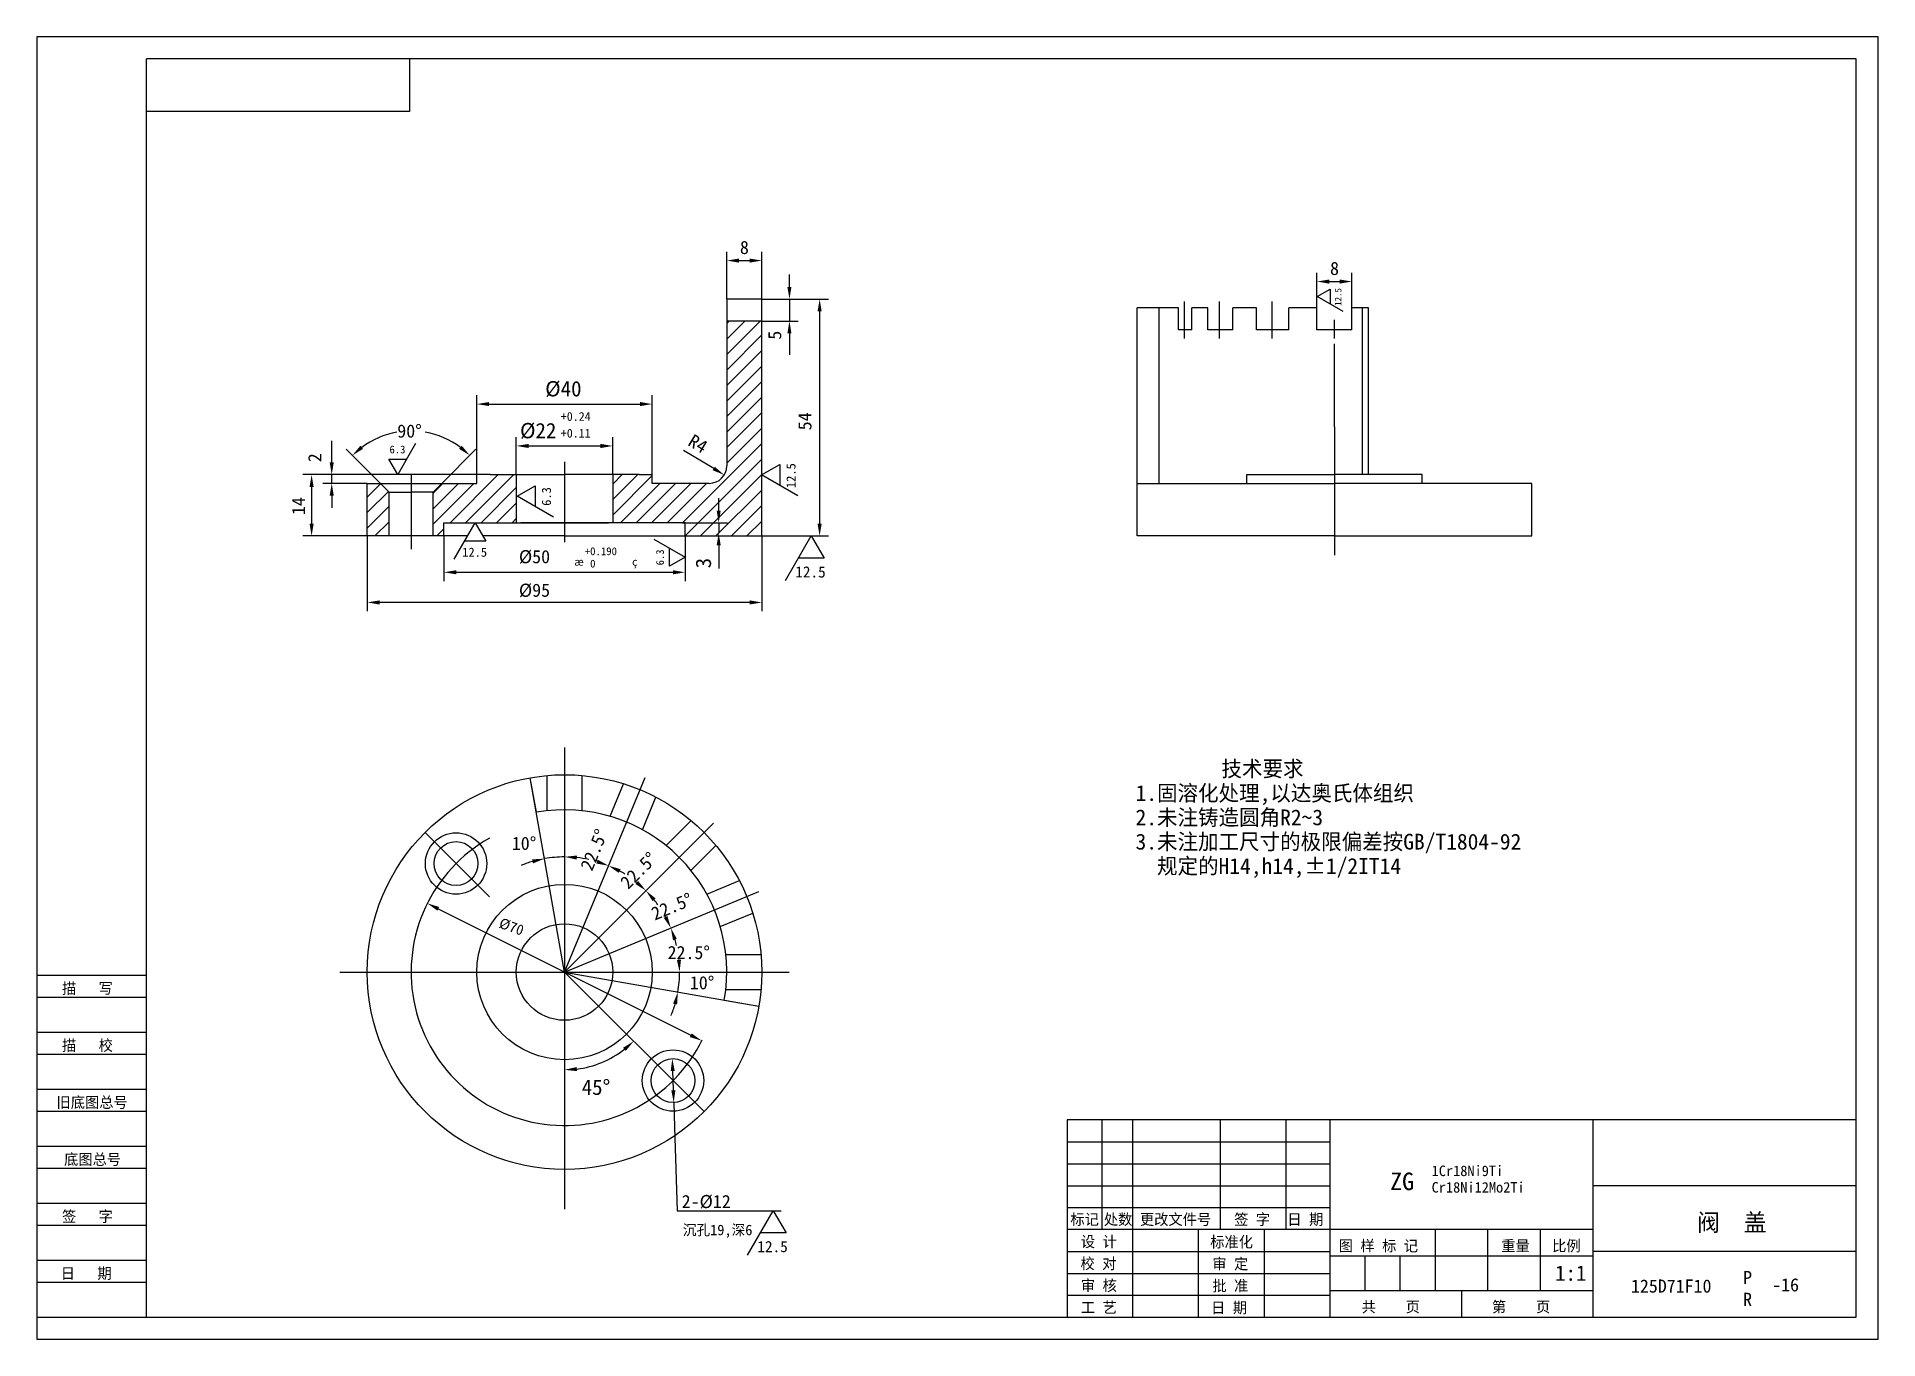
# Model space of a CAD drawing. Header units: metres. Extents: x 0 to 420, y 0 to 297.
import ezdxf

# ---------------------------------------------------------------- set-up
doc = ezdxf.new("R2010")
doc.units = ezdxf.units.M
for name, color, linetype in [('C', 6, 'Continuous'), ('D', 1, 'Continuous'), ('FL', 5, 'Continuous'), ('T', 7, 'Continuous'), ('TL', 4, 'Continuous')]:
    doc.layers.add(name, color=color, linetype=linetype)

# ---------------------------------------------------------------- blocks, each defined once
blk = doc.blocks.new('TUKUN3')
at = {"layer": 'FL'}
for p, q in [((0, 297), (0, 0)), ((420, 297), (0, 297)), ((420, 0), (420, 297)), ((0, 78), (25, 78)), ((0, 70), (25, 70)), ((0, 65), (25, 65)), ((0, 57), (25, 57)), ((0, 52), (25, 52)), ((243, 25), (243, 50)), ((250, 5), (250, 50)), ((270, 25), (270, 50)), ((285, 25), (285, 50)), ((0, 44), (25, 44)), ((235, 45), (295, 45)), ((0, 39), (25, 39)), ((235, 40), (295, 40)), ((235, 35), (295, 35)), ((0, 31), (25, 31)), ((235, 30), (295, 30)), ((0, 26), (25, 26)), ((280, 5), (280, 25)), ((0, 18), (25, 18)), ((235, 20), (295, 20)), ((0, 13), (25, 13)), ((235, 15), (295, 15)), ((235, 10), (295, 10)), ((0, 0), (420, 0))]:
    blk.add_line(p, q, dxfattribs=at)
at = {"layer": 'TL'}
for p, q in [((25, 5), (25, 292)), ((415, 292), (25, 292)), ((85, 292), (85, 280)), ((415, 5), (415, 292)), ((85, 280), (25, 280)), ((0, 83), (25, 83)), ((235, 50), (235, 5)), ((415, 50), (235, 50)), ((295, 5), (295, 50)), ((355, 5), (355, 50)), ((415, 35), (355, 35)), ((355, 25), (235, 25)), ((265, 5), (265, 25)), ((319, 11), (319, 25)), ((331, 11), (331, 25)), ((343, 11), (343, 25)), ((295, 19), (355, 19)), ((303, 11), (303, 19)), ((311, 11), (311, 19)), ((415, 20), (355, 20)), ((355, 11), (295, 11)), ((325, 5), (325, 11)), ((0, 5), (415, 5))]:
    blk.add_line(p, q, dxfattribs=at)
at = {"layer": 'T'}
for s, p in [('描   写', (5.74, 78.76)), ('描   校', (5.74, 65.76)), ('旧底图总号', (4.49, 52.76)), ('底图总号', (6.22, 39.76)), ('签   字', (5.74, 26.76)), ('标记', (235.75, 26.07)), ('处数', (243.38, 26.07)), ('更改文件号', (251.61, 26.07)), ('签 字', (273.1, 26.07)), ('日 期', (285.23, 26.07)), ('设 计', (238.14, 20.99)), ('标准化', (267.65, 20.93)), ('图 样 标 记', (296.95, 20.04)), ('重量', (334.03, 20.04)), ('比例', (345.64, 20.04)), ('校 对', (238.05, 15.99)), ('审 定', (268.13, 15.93)), ('日   期', (5.45, 13.76)), ('审 核', (238.14, 10.99)), ('批 准', (268.13, 10.93)), ('工 艺', (238.14, 5.99)), ('日 期', (267.84, 5.93)), ('共    页', (302.18, 6.13)), ('第    页', (331.9, 6.13))]:
    blk.add_text(s, height=2.5, dxfattribs=at).set_placement(p)

msp = doc.modelspace()

# ---------------------------------------------------------------- linework, layer by layer
for p, q in [((157.37, 228.08), (161.46, 232.17)), ((157.37, 224.54), (164.99, 232.17)), ((157.37, 231.61), (157.92, 232.17)), ((157.37, 221.01), (165.37, 229.01)), ((157.37, 217.47), (165.37, 225.47)), ((157.37, 213.93), (165.37, 221.93)), ((157.37, 210.4), (165.37, 218.4)), ((157.37, 206.86), (165.37, 214.86)), ((157.37, 203.33), (165.37, 211.33)), ((157.37, 199.79), (165.37, 207.79)), ((147.28, 186.17), (165.37, 204.26)), ((147.87, 183.22), (165.37, 200.72)), ((75.37, 192.04), (78.43, 195.1)), ((75.37, 188.5), (80.2, 193.34)), ((90.37, 185.83), (99.71, 195.17)), ((90.37, 189.36), (96.17, 195.17)), ((90.37, 192.9), (92.64, 195.17)), ((94.25, 186.17), (105.25, 197.17)), ((97.78, 186.17), (108.78, 197.17)), ((101.32, 186.17), (109.37, 194.22)), ((131.37, 191.47), (137.06, 197.17)), ((131.37, 195.01), (133.53, 197.17)), ((131.37, 187.93), (140.37, 196.93)), ((133.14, 186.17), (142.14, 195.17)), ((136.67, 186.17), (145.67, 195.17)), ((140.21, 186.17), (149.21, 195.17)), ((143.74, 186.17), (152.74, 195.17)), ((151.35, 183.17), (165.37, 197.19)), ((154.88, 183.17), (165.37, 193.65)), ((75.37, 184.97), (80.37, 189.97)), ((104.85, 186.17), (109.37, 190.68)), ((158.42, 183.17), (165.37, 190.11)), ((77.1, 183.17), (80.37, 186.43)), ((108.39, 186.17), (109.37, 187.15)), ((161.96, 183.17), (165.37, 186.58)), ((91.25, 183.17), (92.87, 184.79))]:
    msp.add_line(p, q)
at = {"layer": 'C'}
for p, q in [((261.78, 228.24), (261.78, 236.64)), ((269.78, 228.24), (269.78, 236.64)), ((281.78, 228.24), (281.78, 236.64)), ((295.98, 228.24), (295.98, 232.48)), ((295.98, 208.03), (295.98, 226.97)), ((295.98, 208.03), (295.98, 178.78)), ((120.37, 200.11), (120.37, 181.77)), ((85.37, 197.17), (85.37, 180.17)), ((120.37, 134.91), (120.37, 29.61)), ((120.37, 83.72), (112.55, 128.04)), ((120.37, 83.72), (138.73, 128.07)), ((120.37, 83.72), (154.31, 117.67)), ((103.24, 100.85), (88.55, 115.54)), ((120.37, 83.72), (164.71, 102.09)), ((69.15, 83.72), (171.59, 83.72)), ((120.37, 83.72), (152.19, 51.9)), ((120.37, 83.72), (164.68, 75.91))]:
    msp.add_line(p, q, dxfattribs=at)
msp.add_arc((120.37, 83.72), 35, 119.24, 333.84, dxfattribs=at)
at = {"layer": 'D'}
for p, q in [((157.37, 237.17), (157.37, 247.97)), ((165.37, 237.17), (165.37, 247.97)), ((160.17, 245.97), (162.57, 245.97)), ((171.67, 239.97), (171.67, 242.77)), ((291.98, 235.17), (291.98, 243.19)), ((292.05, 237.78), (295.01, 239.49)), ((294.78, 241.19), (297.18, 241.19)), ((295.01, 239.49), (295.01, 236.07)), ((299.98, 235.17), (299.98, 243.19)), ((165.37, 237.17), (173.67, 237.17)), ((171.67, 237.17), (171.67, 232.17)), ((173.67, 237.17), (180.55, 237.17)), ((297.97, 234.37), (292.05, 237.78)), ((165.37, 232.17), (173.67, 232.17)), ((178.55, 234.37), (178.55, 185.97)), ((171.67, 229.37), (171.67, 226.57)), ((171.67, 226.57), (171.67, 224.48)), ((100.37, 197.17), (100.37, 215.25)), ((140.37, 197.17), (140.37, 215.25)), ((103.17, 213.25), (137.57, 213.25)), ((67.26, 202.77), (67.26, 204.86)), ((67.26, 199.97), (67.26, 202.77)), ((78.37, 195.17), (70.56, 202.97)), ((86.4, 204.27), (82.31, 197.17)), ((92.37, 195.17), (100.17, 202.97)), ((109.37, 197.17), (109.37, 205.7)), ((112.17, 203.7), (128.57, 203.7)), ((131.37, 197.17), (131.37, 205.7)), ((152, 200), (147.51, 202.7)), ((82.31, 197.17), (80.26, 200.72)), ((80.26, 200.72), (84.36, 200.72)), ((154.39, 198.55), (152, 200)), ((165.33, 197.08), (169.47, 199.47)), ((169.47, 199.47), (169.47, 194.69)), ((65.26, 197.17), (60.68, 197.17)), ((62.68, 194.37), (62.68, 185.97)), ((100.37, 197.17), (65.26, 197.17)), ((75.37, 195.17), (65.26, 195.17)), ((67.26, 195.17), (67.26, 197.17)), ((109.54, 192.23), (113.69, 194.62)), ((113.69, 194.62), (113.69, 189.84)), ((173.61, 192.3), (165.33, 197.08)), ((67.26, 192.37), (67.26, 189.57)), ((117.83, 187.45), (109.54, 192.23)), ((155.53, 188.97), (155.53, 191.77)), ((95.23, 177.88), (100.01, 186.16)), ((100.01, 186.16), (102.4, 182.02)), ((147.28, 186.17), (157.53, 186.17)), ((155.53, 186.17), (155.53, 183.81)), ((75.37, 183.17), (60.68, 183.17)), ((75.37, 183.17), (75.37, 166.01)), ((92.87, 183.17), (92.87, 172.89)), ((102.4, 182.02), (97.62, 182.02)), ((140.77, 182.44), (147.87, 178.34)), ((147.87, 183.17), (147.87, 172.89)), ((155.53, 181.01), (155.53, 178.21)), ((165.37, 183.17), (180.55, 183.17)), ((165.37, 183.17), (165.37, 166.01)), ((170.78, 173.03), (176.64, 183.17)), ((176.64, 183.17), (179.57, 178.1)), ((144.32, 176.29), (144.32, 180.39)), ((147.87, 178.34), (144.32, 176.29)), ((155.53, 178.21), (155.53, 175.79)), ((179.57, 178.1), (173.71, 178.1)), ((95.67, 174.89), (145.07, 174.89)), ((162.57, 168.01), (78.17, 168.01)), ((91.57, 98.14), (149.16, 69.31)), ((145.19, 56.78), (145.04, 61.17)), ((145.28, 53.98), (145.46, 48.38)), ((145.46, 48.38), (146.08, 29.3)), ((146.08, 29.3), (161.08, 29.3)), ((161.08, 29.3), (169.77, 29.3)), ((162.13, 19.16), (167.99, 29.3)), ((167.99, 29.3), (170.92, 24.23)), ((170.92, 24.23), (165.06, 24.23))]:
    msp.add_line(p, q, dxfattribs=at)
for centre, radius, start, end in [((85.37, 188.17), 18.93, 99.83, 126.52), ((85.37, 188.17), 18.93, 53.48, 80.17), ((120.37, 83.72), 26.26, 90, 100), ((120.37, 83.72), 26.26, 77.78, 83.89), ((120.37, 83.72), 26.26, 106.11, 112.22), ((120.37, 83.72), 26.25, 73.62, 73.77), ((120.37, 83.72), 26.25, 58.32, 61.38), ((120.37, 83.72), 26.25, 51.12, 51.27), ((120.37, 83.72), 26.25, 35.82, 38.88), ((120.37, 83.72), 26.25, 28.62, 28.77), ((120.37, 83.72), 26.25, 13.32, 16.38), ((120.37, 83.72), 26.25, 6.12, 6.27), ((120.37, 83.72), 26.25, 350, 0), ((120.37, 83.72), 26.25, 337.77, 343.88), ((120.37, 83.72), 22.3, 277.2, 307.8)]:
    msp.add_arc(centre, radius, start, end, dxfattribs=at)
for points in [[(160.17, 246.44), (160.17, 245.51), (157.37, 245.97)], [(162.57, 246.44), (162.57, 245.51), (165.37, 245.97)], [(171.2, 239.97), (172.13, 239.97), (171.67, 237.17)], [(294.78, 241.66), (294.78, 240.72), (291.98, 241.19)], [(297.18, 241.66), (297.18, 240.72), (299.98, 241.19)], [(178.08, 234.37), (179.02, 234.37), (178.55, 237.17)], [(171.2, 229.37), (172.13, 229.37), (171.67, 232.17)], [(103.17, 213.72), (103.17, 212.79), (100.37, 213.25)], [(137.57, 213.72), (137.57, 212.79), (140.37, 213.25)], [(74.4, 203.03), (73.8, 203.74), (71.98, 201.56)], [(96.94, 203.74), (96.33, 203.03), (98.75, 201.56)], [(112.17, 204.16), (112.17, 203.23), (109.37, 203.7)], [(128.57, 204.16), (128.57, 203.23), (131.37, 203.7)], [(66.8, 199.97), (67.73, 199.97), (67.26, 197.17)], [(154.15, 198.15), (154.63, 198.95), (156.79, 197.1)], [(62.21, 194.37), (63.14, 194.37), (62.68, 197.17)], [(66.8, 192.37), (67.73, 192.37), (67.26, 195.17)], [(62.21, 185.97), (63.14, 185.97), (62.68, 183.17)], [(155.06, 188.97), (155.99, 188.97), (155.53, 186.17)], [(178.08, 185.97), (179.02, 185.97), (178.55, 183.17)], [(155.06, 181.01), (155.99, 181.01), (155.53, 183.81)], [(95.67, 175.36), (95.67, 174.42), (92.87, 174.89)], [(145.07, 175.36), (145.07, 174.42), (147.87, 174.89)], [(78.17, 168.48), (78.17, 167.54), (75.37, 168.01)], [(162.57, 168.48), (162.57, 167.54), (165.37, 168.01)], [(112.97, 109.41), (113.18, 108.5), (115.81, 109.59)], [(123.14, 109.37), (123.19, 110.3), (120.37, 109.99)], [(127.93, 109.35), (127.61, 108.47), (130.41, 107.97)], [(132.74, 106.34), (133.14, 107.19), (130.41, 107.97)], [(137.15, 104.5), (136.53, 103.81), (138.93, 102.28)], [(140.45, 99.89), (141.14, 100.51), (138.93, 102.28)], [(91.36, 97.72), (91.78, 98.56), (89.07, 99.39)], [(143.83, 96.5), (142.99, 96.09), (144.62, 93.77)], [(145.11, 90.97), (145.99, 91.28), (144.62, 93.77)], [(146.93, 86.54), (146, 86.5), (146.61, 83.72)], [(145.13, 76.54), (146.04, 76.33), (146.21, 79.17)], [(133.73, 66.45), (134.35, 65.75), (136.14, 67.95)], [(148.95, 68.89), (149.37, 69.73), (151.66, 68.06)], [(144.58, 61.16), (145.51, 61.19), (144.95, 63.97)], [(123.19, 61.13), (123.13, 62.06), (120.37, 61.42)], [(144.72, 56.76), (145.65, 56.79), (145.28, 53.98)]]:
    msp.add_solid(points, dxfattribs=at)
at = {"layer": 'TL'}
for p, q in [((157.37, 237.17), (157.37, 199.17)), ((165.37, 237.17), (157.37, 237.17)), ((165.37, 195.17), (165.37, 237.17)), ((165.37, 232.17), (157.37, 232.17)), ((250.98, 195.17), (250.98, 235.17)), ((260.38, 235.17), (250.98, 235.17)), ((255.98, 195.17), (255.98, 235.17)), ((260.38, 230.17), (260.38, 235.17)), ((263.48, 230.17), (263.48, 235.17)), ((267.08, 235.17), (263.48, 235.17)), ((267.08, 230.17), (267.08, 235.17)), ((278.18, 235.17), (272.78, 235.17)), ((272.78, 230.17), (272.78, 235.17)), ((278.18, 230.17), (278.18, 235.17)), ((291.98, 235.17), (285.58, 235.17)), ((285.58, 230.17), (285.58, 235.17)), ((291.98, 230.17), (291.98, 235.17)), ((303.78, 235.17), (299.98, 235.17)), ((299.98, 230.17), (299.98, 235.17)), ((302.38, 197.17), (302.38, 235.17)), ((303.78, 197.17), (303.78, 235.17)), ((263.48, 230.17), (260.38, 230.17)), ((272.78, 230.17), (267.08, 230.17)), ((285.58, 230.17), (278.18, 230.17)), ((299.98, 230.17), (291.98, 230.17)), ((75.37, 195.17), (95.37, 195.17)), ((75.37, 183.17), (75.37, 195.17)), ((78.37, 195.17), (80.37, 193.17)), ((92.37, 195.17), (90.37, 193.17)), ((95.37, 195.17), (100.37, 195.17)), ((103.37, 197.17), (100.37, 197.17)), ((100.37, 195.17), (100.37, 197.17)), ((103.37, 197.17), (120.37, 197.17)), ((109.37, 197.17), (109.37, 186.17)), ((137.37, 197.17), (120.37, 197.17)), ((131.37, 197.17), (131.37, 186.17)), ((137.37, 197.17), (140.37, 197.17)), ((140.37, 195.17), (140.37, 197.17)), ((145.37, 195.17), (140.37, 195.17)), ((153.37, 195.17), (145.37, 195.17)), ((165.37, 183.17), (165.37, 195.17)), ((250.98, 183.17), (250.98, 195.17)), ((250.98, 195.17), (270.98, 195.17)), ((270.98, 195.17), (295.98, 195.17)), ((275.98, 197.17), (295.98, 197.17)), ((275.98, 195.17), (275.98, 197.17)), ((315.98, 197.17), (295.98, 197.17)), ((320.98, 195.17), (295.98, 195.17)), ((315.98, 195.17), (315.98, 197.17)), ((340.98, 195.17), (320.98, 195.17)), ((340.98, 183.17), (340.98, 195.17)), ((80.37, 183.17), (80.37, 193.17)), ((80.37, 193.17), (85.37, 193.17)), ((90.37, 193.17), (85.37, 193.17)), ((90.37, 183.17), (90.37, 193.17)), ((92.87, 186.17), (120.37, 186.17)), ((92.87, 183.17), (92.87, 186.17)), ((120.37, 186.17), (110.37, 186.17)), ((147.87, 186.17), (120.37, 186.17)), ((120.37, 186.17), (130.37, 186.17)), ((147.87, 183.17), (147.87, 186.17)), ((98.28, 183.17), (75.37, 183.17)), ((120.37, 183.17), (101.74, 183.17)), ((120.37, 183.17), (165.37, 183.17)), ((295.98, 183.17), (250.98, 183.17)), ((295.98, 183.17), (340.98, 183.17)), ((113.94, 120.16), (112.55, 128.04)), ((116.37, 120.51), (116.37, 128.55)), ((124.37, 120.51), (124.37, 128.55)), ((130.75, 119.24), (133.82, 126.66)), ((138.14, 116.18), (141.21, 123.6)), ((143.55, 112.56), (149.23, 118.25)), ((149.2, 106.91), (154.89, 112.59)), ((152.82, 101.5), (160.25, 104.57)), ((155.88, 94.1), (163.31, 97.18)), ((157.15, 87.72), (165.19, 87.72)), ((156.8, 77.3), (164.68, 75.91)), ((157.15, 79.72), (165.19, 79.72))]:
    msp.add_line(p, q, dxfattribs=at)
for centre, radius in [((120.37, 83.72), 45), ((95.62, 108.47), 7), ((95.62, 108.47), 5), ((120.37, 83.72), 20), ((120.37, 83.72), 11), ((145.11, 58.98), 7), ((145.11, 58.98), 5)]:
    msp.add_circle(centre, radius, dxfattribs=at)
for centre, radius, start, end in [((153.37, 199.17), 4, 270, 0), ((120.37, 83.72), 37, 350, 100)]:
    msp.add_arc(centre, radius, start, end, dxfattribs=at)

# ---------------------------------------------------------------- block references
at = {"layer": 'D'}
msp.add_blockref('TUKUN3', (0, 0), dxfattribs=at)

# ---------------------------------------------------------------- texts
for s, height, p in [('8', 3, (160.37, 247.47)), ('8', 3, (294.98, 242.69)), ('%%c40', 3.5, (115.95, 215)), ('+0.24', 2, (119.52, 209.43)), ('90%%D', 3, (82.22, 205.6)), ('%%c22', 3.5, (110.21, 205.45)), ('+0.11', 2, (119.52, 205.61)), ('6.3', 1.78, (80.44, 202.01)), ('12.5', 2.08, (97.04, 178.43)), ('%%c50', 3, (109.96, 176.95)), ('%%230', 1.8, (122.58, 176.39)), ('+0.190', 1.8, (124.98, 178.79)), (' 0', 1.8, (124.98, 175.97)), ('%%231', 1.8, (135.78, 176.39)), ('%%C95', 3, (109.96, 169.3)), ('12.5', 2.55, (173, 173.7)), ('        技术要求', 3.6, (250.61, 128.29)), ('1.固溶化处理,以达奥氏体组织', 3.6, (250.61, 122.74)), ('2.未注铸造圆角R2%%1263', 3.6, (250.61, 117.2)), ('10%%D', 3, (108.34, 111.58)), ('3.未注加工尺寸的极限偏差按GB/T1804-92', 3.6, (250.61, 111.66)), ('  规定的H14,h14,%%P1/2IT14', 3.6, (250.61, 106.11)), ('22.5%%d', 3, (143.87, 86.68)), ('10%%D', 3, (148.95, 79.79)), ('45%%D', 3.5, (124.28, 55.7)), ('ZG', 4, (308.69, 33.99)), ('1Cr18Ni9Ti', 2.4, (318.15, 37.19)), ('Cr18Ni12Mo2Ti', 2.4, (318.15, 33.43)), ('2-%%c12', 3, (147.09, 29.89)), ('沉孔19,深6', 2.4, (147.33, 23.71)), ('阀  盖', 4, (378.69, 24.62)), ('12.5', 2.55, (164.35, 19.84)), ('1:1', 3.5, (346.31, 13.32)), ('125D71F10', 3, (363.61, 10.61)), ('P', 3, (389.19, 12.55)), ('-16', 3, (395.82, 10.89)), ('R', 3, (389.19, 7.58))]:
    msp.add_text(s, height=height, dxfattribs=at).set_placement(p)
for s, height, rotation, p in [('12.5', 1.49, 90, (297.57, 235.66)), ('5', 3, 90, (169.8, 227.93)), ('54', 3, 90, (176.69, 207.27)), ('R4', 3, 328.91, (148.29, 203.98)), ('2', 3, 90, (64.89, 199.99)), ('12.5', 2.08, 90, (173.06, 194.1)), ('6.3', 2.08, 90, (117.27, 190.05)), ('14', 3, 90, (61.18, 187.95)), ('6.3', 1.78, 90, (143.03, 176.47)), ('3', 3.5, 90, (153.78, 175.79)), ('22.5%%d', 3, 67.5, (126.63, 106.57)), ('22.5%%d', 3, 45, (134.89, 102.43)), ('22.5%%d', 3, 22.5, (140.95, 95.45)), ('%%C70', 2.4, 340, (105.2, 93.93))]:
    msp.add_text(s, height=height, rotation=rotation, dxfattribs=at).set_placement(p)

doc.saveas('drawing.dxf')
